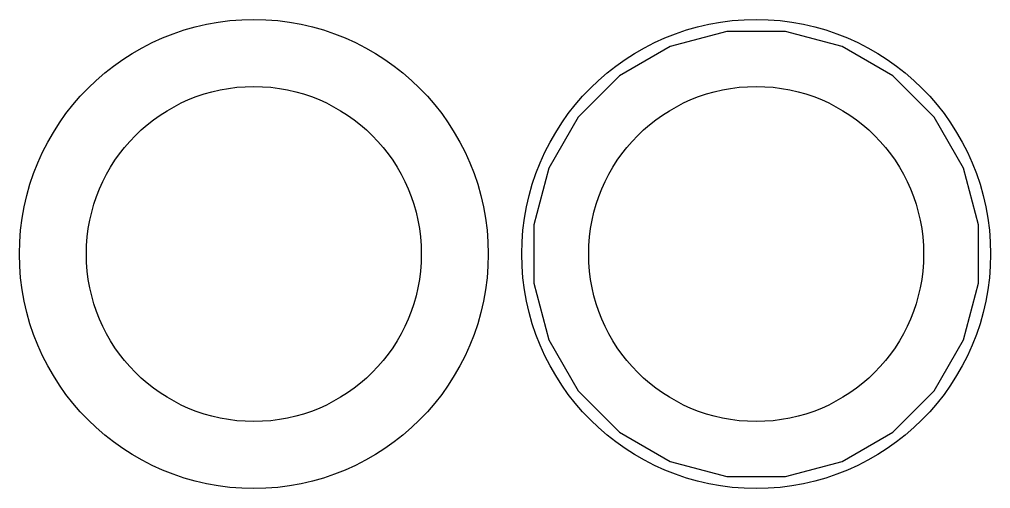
# Model space of a CAD drawing. Header units: inches. Extents: x -70 to 220, y -70 to 70.
import ezdxf

# ---------------------------------------------------------------- set-up
doc = ezdxf.new("R2010")
doc.units = ezdxf.units.IN
doc.header["$MEASUREMENT"] = 0

msp = doc.modelspace()

# ---------------------------------------------------------------- linework, layer by layer
msp.add_lwpolyline([(141.25, 66.43), (124.36, 61.9), (109.21, 53.15), (96.85, 40.79), (88.1, 25.64), (83.57, 8.75), (83.57, -8.75), (88.1, -25.64), (96.85, -40.79), (109.21, -53.15), (124.36, -61.9), (141.25, -66.43), (158.75, -66.43), (175.64, -61.9), (190.79, -53.15), (203.15, -40.79), (211.9, -25.64), (216.43, -8.75), (216.43, 8.75), (211.9, 25.64), (203.15, 40.79), (190.79, 53.15), (175.64, 61.9), (158.75, 66.43)], close=True)
for centre, radius in [((0, 0), 70), ((0, 0, 5), 70), ((150, 0), 70), ((150, 0, -3), 70), ((0, 0, 3), 50), ((0, 0, 5), 50), ((150, 0, 3), 50), ((150, 0, -3), 50)]:
    msp.add_circle(centre, radius)

doc.saveas('drawing.dxf')
